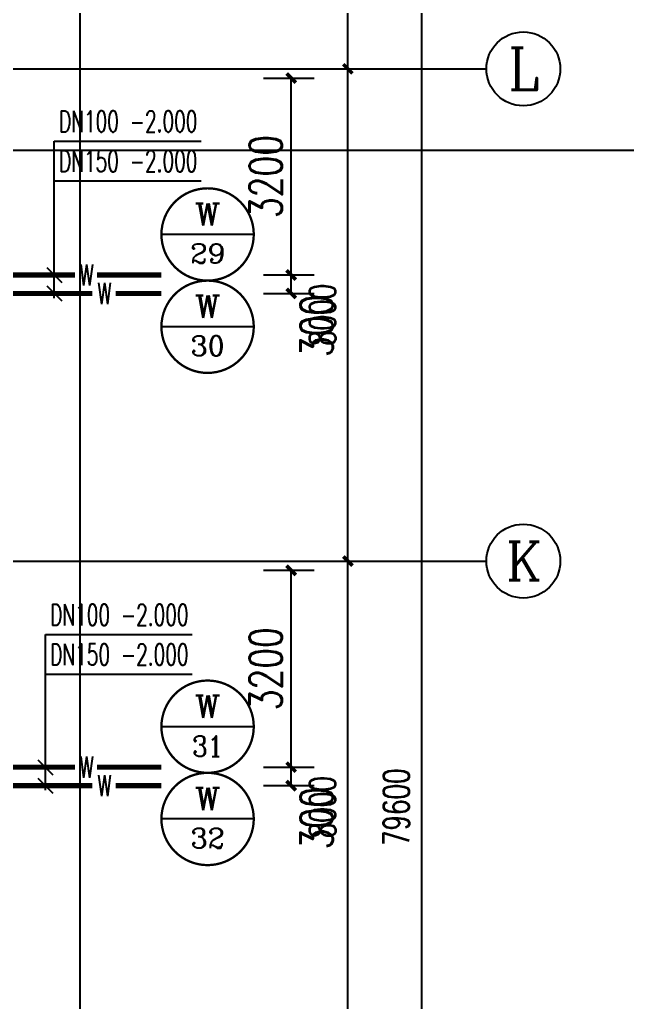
# Model space of a CAD drawing. Extents: x 0 to 2838408, y -923048 to 203859.
# Drawn here: x 2452336 to 2462206, y -232664 to -216692 of the extents above; entities that cross this region are included whole.
import ezdxf
from ezdxf.enums import TextEntityAlignment as Align

# ---------------------------------------------------------------- set-up
doc = ezdxf.new("R2010")
doc.units = 0
doc.header["$LTSCALE"] = 1000
doc.linetypes.add('DASH', pattern=[0.35, 0.25, -0.1])
for name, color, linetype in [('AXIS', 3, 'Continuous'), ('AXIS_TEXT', 7, 'Continuous'), ('DIM_污水', 3, 'Continuous'), ('DIM_消防', 3, 'Continuous'), ('DOTE', 8, 'Continuous'), ('GROUND', 2, 'Continuous'), ('PIPE-污水', 2, 'DASH'), ('TEXT_污水', 7, 'Continuous'), ('TWT_DIM', 3, 'Continuous'), ('XREF', 8, 'Continuous')]:
    doc.layers.add(name, color=color, linetype=linetype)
doc.styles.add('_TCH_AXIS', font='COMPLEX', dxfattribs={"bigfont": 'GBCBIG'})
doc.styles.add('_TCH_DIM_T3', font='SIMPLEX', dxfattribs={"width": 0.75, "bigfont": 'HZTXT'})
doc.styles.add('_TWT_CIRCLE', font='COMPLEX', dxfattribs={"width": 1.1, "height": 2.3, "bigfont": 'HZTXT'})
doc.styles.add('_TWT_PIPEDN', font='SIMPLEX', dxfattribs={"width": 0.8, "height": 2.3, "bigfont": 'HZTXT'})
doc.styles.add('_TWT_PIPETEXT', font='SIMPLEX', dxfattribs={"width": 0.8, "height": 2.3, "bigfont": 'HZTXT'})
doc.styles.add('A_DIM_T3', font='SIMPLEX', dxfattribs={"width": 0.7, "bigfont": 'HZ'})
doc.styles.add('COMPLEX', font='COMPLEX')
doc.dimstyles.new('_TCH_ARCH&&150', dxfattribs={"dimtxt": 420, "dimasz": 150, "dimexe": 375, "dimexo": 450, "dimgap": 202.5, "dimtad": 1, "dimdec": 0, "dimzin": 0, "dimdsep": 46, "dimtxsty": 'A_DIM_T3', "dimblk": 'ARCHTICK', "dimcen": 0.09, "dimclrt": 7, "dimazin": 2, "dimtfac": 1, "dimtdec": 0, "dimtix": 1, "dimtmove": 2, "dimatfit": 3, "dimfxl": 150, "dimtolj": 1, "dimtzin": 0, "dimarcsym": 0})
doc.dimstyles.new('_TWT_ARCH&&150', dxfattribs={"dimtxt": 525, "dimasz": 150, "dimexe": 375, "dimexo": 450, "dimgap": 150, "dimtad": 1, "dimdec": 0, "dimzin": 0, "dimdsep": 46, "dimtxsty": '_TCH_DIM_T3', "dimblk": 'ARCHTICK', "dimcen": 0.09, "dimclrt": 7, "dimazin": 2, "dimtfac": 1, "dimtdec": 0, "dimtix": 1, "dimtmove": 2, "dimatfit": 3, "dimfxl": 1, "dimtolj": 1, "dimtzin": 0, "dimarcsym": 0})

# ---------------------------------------------------------------- blocks, each defined once
blk = doc.blocks.new('_ArchTick')
at = {"color": 0, "linetype": 'ByBlock', "const_width": 0.4}
blk.add_lwpolyline([(-0.5, -0.5), (0.5, 0.5)], dxfattribs=at)
blk = doc.blocks.new('*D880')
at = {"layer": 'AXIS', "color": 0, "lineweight": -2, "transparency": 16777216}
for p, q in [((2454367, -225492), (2458042, -225492)), ((2457667, -233492), (2457667, -225492)), ((2454367, -233492), (2458042, -233492))]:
    blk.add_line(p, q, dxfattribs=at)
at = {"layer": 'Defpoints', "color": 0, "transparency": 16777216}
for p in [(2453917, -225492), (2457667, -225492), (2453917, -233492)]:
    blk.add_point(p, dxfattribs=at)
at = {"layer": 'AXIS', "color": 0, "lineweight": -2, "transparency": 16777216, "xscale": 150, "yscale": 150, "zscale": 150}
for p, rotation in [((2457667, -225492), 90), ((2457667, -233492), 270)]:
    blk.add_blockref('_ArchTick', p, dxfattribs=dict(at, rotation=rotation))
at = {"layer": 'AXIS', "color": 7, "transparency": 16777216, "insert": (2457254, -229492), "char_height": 420, "attachment_point": 5, "rotation": 90, "style": 'A_DIM_T3'}
blk.add_mtext('\\A1;8000', dxfattribs=at)
blk = doc.blocks.new('*D881')
at = {"layer": 'AXIS', "color": 0, "lineweight": -2, "transparency": 16777216}
for p, q in [((2454367, -217492), (2458042, -217492)), ((2457667, -225492), (2457667, -217492)), ((2454367, -225492), (2458042, -225492))]:
    blk.add_line(p, q, dxfattribs=at)
at = {"layer": 'Defpoints', "color": 0, "transparency": 16777216}
for p in [(2453917, -217492), (2457667, -217492), (2453917, -225492)]:
    blk.add_point(p, dxfattribs=at)
at = {"layer": 'AXIS', "color": 0, "lineweight": -2, "transparency": 16777216, "xscale": 150, "yscale": 150, "zscale": 150}
for p, rotation in [((2457667, -217492), 90), ((2457667, -225492), 270)]:
    blk.add_blockref('_ArchTick', p, dxfattribs=dict(at, rotation=rotation))
at = {"layer": 'AXIS', "color": 7, "transparency": 16777216, "insert": (2457254, -221492), "char_height": 420, "attachment_point": 5, "rotation": 90, "style": 'A_DIM_T3'}
blk.add_mtext('\\A1;8000', dxfattribs=at)
blk = doc.blocks.new('*D882')
at = {"layer": 'AXIS', "color": 0, "lineweight": -2, "transparency": 16777216}
for p, q in [((2454367, -209492), (2458042, -209492)), ((2457667, -217492), (2457667, -209492)), ((2454367, -217492), (2458042, -217492))]:
    blk.add_line(p, q, dxfattribs=at)
at = {"layer": 'Defpoints', "color": 0, "transparency": 16777216}
for p in [(2453917, -209492), (2457667, -209492), (2453917, -217492)]:
    blk.add_point(p, dxfattribs=at)
at = {"layer": 'AXIS', "color": 0, "lineweight": -2, "transparency": 16777216, "xscale": 150, "yscale": 150, "zscale": 150}
for p, rotation in [((2457667, -209492), 90), ((2457667, -217492), 270)]:
    blk.add_blockref('_ArchTick', p, dxfattribs=dict(at, rotation=rotation))
at = {"layer": 'AXIS', "color": 7, "transparency": 16777216, "insert": (2457254, -213492), "char_height": 420, "attachment_point": 5, "rotation": 90, "style": 'A_DIM_T3'}
blk.add_mtext('\\A1;8000', dxfattribs=at)
blk = doc.blocks.new('*D888')
at = {"layer": 'AXIS', "color": 0, "lineweight": -2, "transparency": 16777216}
for p, q in [((2454367, -189692), (2459242, -189692)), ((2458867, -269292), (2458867, -189692)), ((2454367, -269292), (2459242, -269292))]:
    blk.add_line(p, q, dxfattribs=at)
at = {"layer": 'Defpoints', "color": 0, "transparency": 16777216}
for p in [(2453917, -189692), (2458867, -189692), (2453917, -269292)]:
    blk.add_point(p, dxfattribs=at)
at = {"layer": 'AXIS', "color": 0, "lineweight": -2, "transparency": 16777216, "xscale": 150, "yscale": 150, "zscale": 150}
for p, rotation in [((2458867, -189692), 90), ((2458867, -269292), 270)]:
    blk.add_blockref('_ArchTick', p, dxfattribs=dict(at, rotation=rotation))
at = {"layer": 'AXIS', "color": 7, "transparency": 16777216, "insert": (2458454, -229492), "char_height": 420, "attachment_point": 5, "rotation": 90, "style": 'A_DIM_T3'}
blk.add_mtext('\\A1;79600', dxfattribs=at)
blk = doc.blocks.new('_AXISO')
at = {"color": 0}
blk.add_circle((0, 0), 0.5, dxfattribs=at)
at = {"layer": 'AXIS_TEXT', "color": 0, "style": 'COMPLEX', "width": 1.041667}
blk.add_attdef('A', text='', height=0.56, dxfattribs=at).set_placement((-0.25, -0.28), (0.25, -0.28), align=Align.FIT)
blk = doc.blocks.new('*D3358')
at = {"layer": 'Defpoints', "color": 0, "transparency": 16777216}
for p in [(2455846, -225642), (2456747, -225642), (2455846, -228842)]:
    blk.add_point(p, dxfattribs=at)
at = {"layer": 'TWT_DIM', "color": 0, "lineweight": -2, "transparency": 16777216}
for p, q in [((2456296, -225642), (2457122, -225642)), ((2456747, -228842), (2456747, -225642)), ((2456296, -228842), (2457122, -228842))]:
    blk.add_line(p, q, dxfattribs=at)
at = {"layer": 'TWT_DIM', "color": 0, "lineweight": -2, "transparency": 16777216, "xscale": 150, "yscale": 150, "zscale": 150}
for p, rotation in [((2456747, -225642), 90), ((2456747, -228842), 270)]:
    blk.add_blockref('_ArchTick', p, dxfattribs=dict(at, rotation=rotation))
at = {"layer": 'TWT_DIM', "color": 7, "transparency": 16777216, "insert": (2456334, -227242), "char_height": 525, "attachment_point": 5, "rotation": 90, "style": '_TCH_DIM_T3'}
blk.add_mtext('\\A1;3200', dxfattribs=at)
blk = doc.blocks.new('*D3359')
at = {"layer": 'Defpoints', "color": 0, "transparency": 16777216}
for p in [(2455846, -228842), (2456747, -228842), (2455846, -229142)]:
    blk.add_point(p, dxfattribs=at)
at = {"layer": 'TWT_DIM', "color": 0, "lineweight": -2, "transparency": 16777216}
for p, q in [((2456296, -228842), (2457122, -228842)), ((2456747, -229142), (2456747, -228842)), ((2456296, -229142), (2457122, -229142))]:
    blk.add_line(p, q, dxfattribs=at)
at = {"layer": 'TWT_DIM', "color": 0, "lineweight": -2, "transparency": 16777216, "xscale": 150, "yscale": 150, "zscale": 150}
for p, rotation in [((2456747, -228842), 90), ((2456747, -229142), 270)]:
    blk.add_blockref('_ArchTick', p, dxfattribs=dict(at, rotation=rotation))
at = {"layer": 'TWT_DIM', "color": 7, "transparency": 16777216, "insert": (2457159, -229670), "char_height": 525, "attachment_point": 5, "rotation": 90, "style": '_TCH_DIM_T3'}
blk.add_mtext('\\A1;300', dxfattribs=at)
blk = doc.blocks.new('*D3360')
at = {"layer": 'Defpoints', "color": 0, "transparency": 16777216}
for p in [(2455846, -217642), (2456747, -217642), (2455846, -220842)]:
    blk.add_point(p, dxfattribs=at)
at = {"layer": 'TWT_DIM', "color": 0, "lineweight": -2, "transparency": 16777216}
for p, q in [((2456296, -217642), (2457122, -217642)), ((2456747, -220842), (2456747, -217642)), ((2456296, -220842), (2457122, -220842))]:
    blk.add_line(p, q, dxfattribs=at)
at = {"layer": 'TWT_DIM', "color": 0, "lineweight": -2, "transparency": 16777216, "xscale": 150, "yscale": 150, "zscale": 150}
for p, rotation in [((2456747, -217642), 90), ((2456747, -220842), 270)]:
    blk.add_blockref('_ArchTick', p, dxfattribs=dict(at, rotation=rotation))
at = {"layer": 'TWT_DIM', "color": 7, "transparency": 16777216, "insert": (2456334, -219242), "char_height": 525, "attachment_point": 5, "rotation": 90, "style": '_TCH_DIM_T3'}
blk.add_mtext('\\A1;3200', dxfattribs=at)
blk = doc.blocks.new('*D3361')
at = {"layer": 'Defpoints', "color": 0, "transparency": 16777216}
for p in [(2455846, -220842), (2456747, -220842), (2455846, -221142)]:
    blk.add_point(p, dxfattribs=at)
at = {"layer": 'TWT_DIM', "color": 0, "lineweight": -2, "transparency": 16777216}
for p, q in [((2456296, -220842), (2457122, -220842)), ((2456747, -221142), (2456747, -220842)), ((2456296, -221142), (2457122, -221142))]:
    blk.add_line(p, q, dxfattribs=at)
at = {"layer": 'TWT_DIM', "color": 0, "lineweight": -2, "transparency": 16777216, "xscale": 150, "yscale": 150, "zscale": 150}
for p, rotation in [((2456747, -220842), 90), ((2456747, -221142), 270)]:
    blk.add_blockref('_ArchTick', p, dxfattribs=dict(at, rotation=rotation))
at = {"layer": 'TWT_DIM', "color": 7, "transparency": 16777216, "insert": (2457159, -221670), "char_height": 525, "attachment_point": 5, "rotation": 90, "style": '_TCH_DIM_T3'}
blk.add_mtext('\\A1;300', dxfattribs=at)
blk = doc.blocks.new('1F1')
at = {"layer": 'AXIS'}
for p, q in [((2453916.7, -217492.2), (2459916.7, -217492.2)), ((2453916.7, -225492.2), (2459916.7, -225492.2))]:
    blk.add_line(p, q, dxfattribs=at)
at = {"layer": 'Defpoints', "color": 250}
blk.add_lwpolyline([(2326685.8, -291937.3), (2468623.3, -291937.3), (2468623.3, -218820.5), (2326685.8, -218820.5)], close=True, dxfattribs=at)
at = {"layer": 'DOTE'}
for p, q in [((2435862.3, -217492.2), (2453916.7, -217492.2)), ((2435862.3, -225492.2), (2453916.7, -225492.2))]:
    blk.add_line(p, q, dxfattribs=at)
at = {"layer": 'GROUND'}
blk.add_line((2453316.7, -270492.2), (2453316.7, -188492.2), dxfattribs=at)
at = {"layer": 'AXIS'}
ref = blk.add_blockref('_AXISO', (2460516.7, -217492.2), dxfattribs=dict(at, xscale=1200, yscale=1200, zscale=1200))
ref.add_attrib('A', 'L', dxfattribs={"layer": 'AXIS_TEXT', "height": 683.5, "style": '_TCH_AXIS'}).set_placement((2460272.6, -217834), (2460760.9, -217834), align=Align.FIT)
ref = blk.add_blockref('_AXISO', (2460516.7, -225492.2), dxfattribs=dict(at, xscale=1200, yscale=1200, zscale=1200))
ref.add_attrib('A', 'K', dxfattribs={"layer": 'AXIS_TEXT', "height": 622.9, "style": '_TCH_AXIS'}).set_placement((2460235, -225803.6), (2460798.5, -225803.6), align=Align.FIT)
for p1, p2, distance, picture, middle in [((2453916.7, -269292.2), (2453916.7, -189692.2), -4950, '*D888', (2458454.2, -229492.2)), ((2453916.7, -217492.2), (2453916.7, -209492.2), -3750, '*D882', (2457254.2, -213492.2)), ((2453916.7, -225492.2), (2453916.7, -217492.2), -3750, '*D881', (2457254.2, -221492.2)), ((2453916.7, -233492.2), (2453916.7, -225492.2), -3750, '*D880', (2457254.2, -229492.2))]:
    dim = blk.add_aligned_dim(p1=p1, p2=p2, distance=distance, dimstyle='_TCH_ARCH&&150', dxfattribs=at)
    dim.commit()
    dim.dimension.update_dxf_attribs({"geometry": picture, "text_midpoint": middle})

msp = doc.modelspace()

# ---------------------------------------------------------------- linework, layer by layer
at = {"layer": 'DIM_污水', "linetype": 'ByBlock'}
for p, q in [((2452898.3, -219313.2), (2452898.3, -218668.2)), ((2452898.3, -218668.2), (2455282, -218668.2)), ((2452898.3, -221217.2), (2452898.3, -219313.2)), ((2452898.3, -219313.2), (2455282, -219313.2)), ((2452776.3, -220720.2), (2453020.3, -220964.2)), ((2452776.3, -221020.2), (2453020.3, -221264.2)), ((2452754.6, -227332.4), (2452754.6, -226687.4)), ((2452754.6, -226687.4), (2455138.4, -226687.4)), ((2452754.6, -229217.2), (2452754.6, -227332.4)), ((2452754.6, -227332.4), (2455138.4, -227332.4)), ((2452632.7, -228720.2), (2452876.6, -228964.2)), ((2452632.7, -229020.2), (2452876.6, -229264.2))]:
    msp.add_line(p, q, dxfattribs=at)
at = {"layer": 'DIM_消防'}
for p, q in [((2456138.8, -220183.5), (2454638.8, -220183.5)), ((2456138.8, -221683.5), (2454638.8, -221683.5)), ((2456138.8, -228183.5), (2454638.8, -228183.5)), ((2456138.8, -229683.5), (2454638.8, -229683.5))]:
    msp.add_line(p, q, dxfattribs=at)
at = {"layer": 'DIM_消防', "const_width": 37.5}
for points in [[(2456138.8, -220183.5, 1), (2454638.8, -220183.5, 1)], [(2456138.8, -221683.5, 1), (2454638.8, -221683.5, 1)], [(2456138.8, -228183.5, 1), (2454638.8, -228183.5, 1)], [(2456138.8, -229683.5, 1), (2454638.8, -229683.5, 1)]]:
    msp.add_lwpolyline(points, format="xyb", close=True, dxfattribs=at)
at = {"layer": 'PIPE-污水', "ltscale": 1.5, "const_width": 82.5}
for points in [[(2451094.2, -220842.2), (2453234.1, -220842.2)], [(2453594.3, -220842.2), (2454638.8, -220842.2)], [(2449769.8, -221142.2), (2453514.6, -221142.2)], [(2453896, -221142.2), (2454638.8, -221142.2)], [(2451094.2, -228842.2), (2453234.1, -228842.2)], [(2453594.3, -228842.2), (2454638.8, -228842.2)], [(2449769.8, -229142.2), (2453514.6, -229142.2)], [(2453896, -229142.2), (2454638.8, -229142.2)]]:
    msp.add_lwpolyline(points, dxfattribs=at)

# ---------------------------------------------------------------- block references
at = {"layer": 'XREF'}
msp.add_blockref('1F1', (0, 0), dxfattribs=at)

# ---------------------------------------------------------------- texts
at = {"layer": 'DIM_污水', "color": 7, "linetype": 'ByBlock', "style": '_TWT_PIPEDN', "width": 0.64}
for s, p in [('DN100', (2452973.3, -218518.2)), ('-2.000', (2454125.5, -218518.2)), ('DN150', (2452973.3, -219163.2)), ('-2.000', (2454125.5, -219163.2)), ('DN100', (2452829.6, -226537.4)), ('-2.000', (2453981.8, -226537.4)), ('DN150', (2452829.6, -227182.4)), ('-2.000', (2453981.8, -227182.4))]:
    msp.add_text(s, height=345, dxfattribs=at).set_placement(p)
at = {"layer": 'DIM_消防', "color": 7, "style": '_TWT_CIRCLE'}
for s, height, p, p2 in [('W', 362.4, (2455180, -220040.3), (2455597.6, -220040.3)), ('29', 317.96, (2455105.7, -220652.1), (2455672, -220652.1)), ('W', 362.4, (2455180, -221540.3), (2455597.6, -221540.3)), ('30', 321.68, (2455110.8, -222155.2), (2455666.8, -222155.2)), ('W', 362.4, (2455180, -228040.3), (2455597.6, -228040.3)), ('31', 340.38, (2455139.2, -228670.6), (2455638.4, -228670.6)), ('W', 362.4, (2455180, -229540.3), (2455597.6, -229540.3)), ('32', 321.68, (2455110.8, -230155.2), (2455666.8, -230155.2))]:
    msp.add_text(s, height=height, dxfattribs=at).set_placement(p, p2, align=Align.FIT)
at = {"layer": 'TEXT_污水', "style": '_TWT_PIPETEXT', "width": 0.64}
for p in [(2453309.1, -221014.7), (2453600.2, -221314.7), (2453309.1, -229014.7), (2453600.2, -229314.7)]:
    msp.add_text('W', height=345, dxfattribs=at).set_placement(p)

# ---------------------------------------------------------------- dimensions: what is measured, and where the dimension line sits
at = {"layer": 'TWT_DIM'}
for p1, p2, picture, middle in [((2455846.4, -220842.2), (2455846.4, -217642.2), '*D3360', (2456334.4, -219242.2)), ((2455846.4, -228842.2), (2455846.4, -225642.2), '*D3358', (2456334.4, -227242.2))]:
    dim = msp.add_aligned_dim(p1=p1, p2=p2, distance=-900.5, dimstyle='_TWT_ARCH&&150', dxfattribs=at)
    dim.commit()
    dim.dimension.update_dxf_attribs({"geometry": picture, "text_midpoint": middle})
for base, p1, p2, picture, middle in [((2456746.9, -220842.2), (2455846.4, -221142.2), (2455846.4, -220842.2), '*D3361', (2457159.4, -221670.2)), ((2456746.9, -228842.2), (2455846.4, -229142.2), (2455846.4, -228842.2), '*D3359', (2457159.4, -229670.2))]:
    dim = msp.add_linear_dim(base=base, p1=p1, p2=p2, angle=90, dimstyle='_TWT_ARCH&&150', dxfattribs=at)
    dim.commit()
    dim.dimension.update_dxf_attribs({"geometry": picture, "text_midpoint": middle, "dimtype": 129})

doc.saveas('drawing.dxf')
